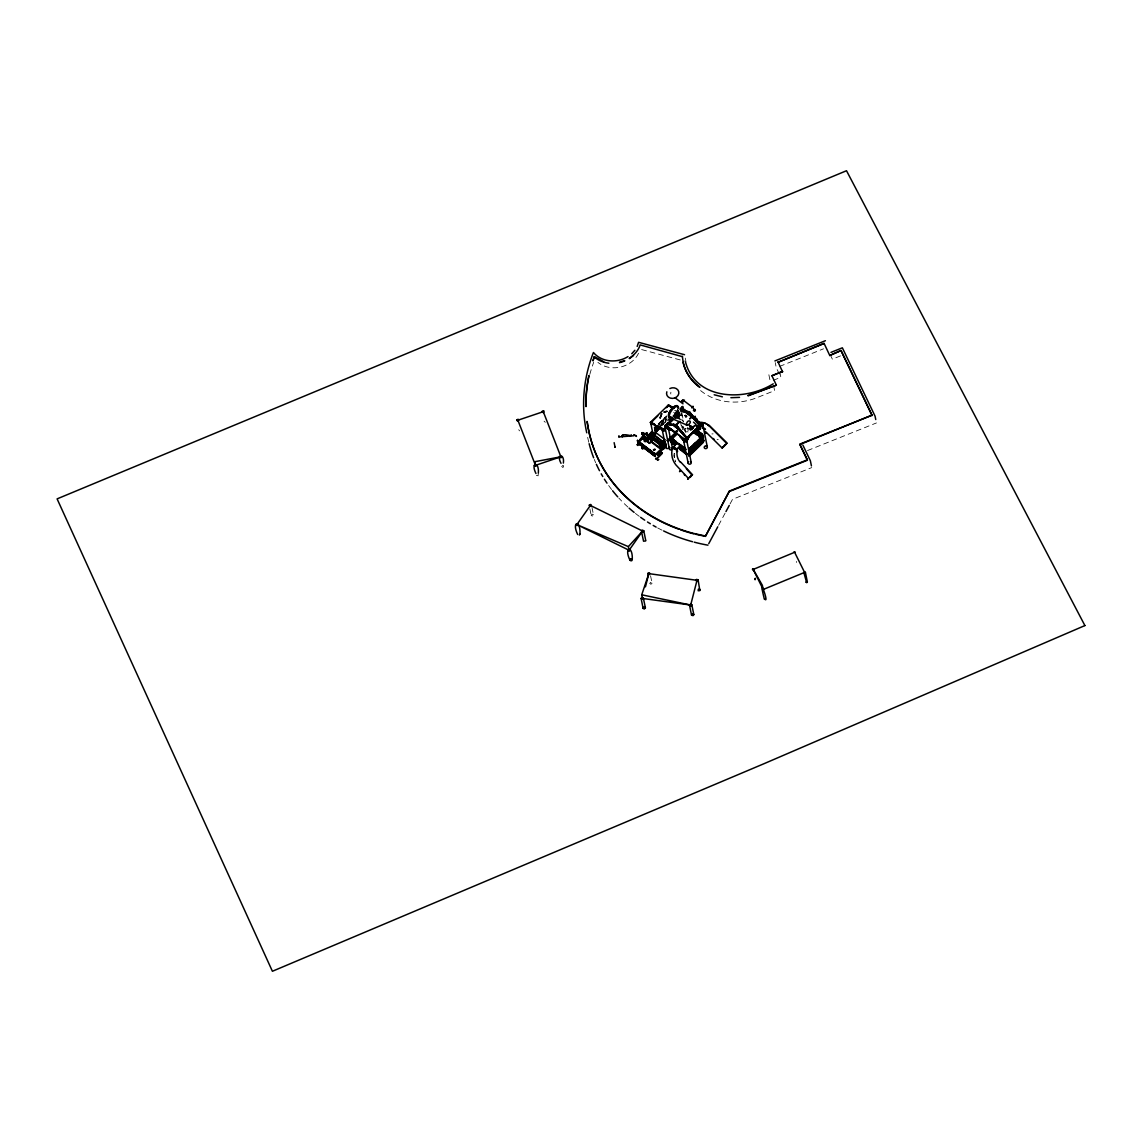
<?xml version="1.0" encoding="UTF-8"?>
<svg xmlns="http://www.w3.org/2000/svg" width="1142" height="1142" viewBox="0 0 1142 1142"><rect width="100%" height="100%" fill="white"/><g stroke="black" fill="none" stroke-linecap="round" stroke-linejoin="round"><path stroke-width="0.75" stroke-dasharray="5 3.75" d="M518.696 429.735L519.61 430.877M544.077 421.155L545.291 422.297M652.068 583.191L650.954 584.304L649.727 583.405L650.854 582.292L652.068 583.191L650.44 575.154M673.951 453.859C675.821 450.962 673.209 460.968 675.564 461.868M717.105 439.713L718.232 439.37M692.452 429.121L692.195 427.879L693.237 427.922M678.348 409.935L673.48 416.587L675.893 414.246L675.15 413.732L673.98 415.003L674.694 415.545M711.937 433.946L713.079 433.846M718.589 525.306L725.141 513.072M730.066 503.907L732.522 499.325L811.762 467.578M658.163 423.996L666.557 415.859M658.277 424.125L659.491 423.197L660.319 427.322M660.59 427.051L659.605 422.825L660.69 421.783L661.661 426.023M661.932 425.766L660.947 421.526L662.017 420.484L663.002 424.724M663.131 424.353L662.289 420.227L663.359 419.185L662.431 420.342L663.274 424.467M663.63 418.928C666.171 416.002 661.475 421.741 664.615 423.168M665.686 422.126L664.972 417.629L666.043 416.587L667.028 420.827M658.42 424.224L659.491 423.197M659.748 422.94L660.833 421.898L661.518 425.909M662.16 420.599L660.947 421.526M665.957 421.869L665.115 417.744L666.186 416.702M661.789 425.652L662.86 424.61M664.473 423.054L665.543 422.012M672.766 416.045L678.12 410.949M673.366 415.717L678.077 411.163M673.566 415.931L678.262 411.377M673.509 417.058L678.505 412.219M674.18 417.187L678.519 413.133M674.908 417.115L679.761 412.405M674.751 417.501L679.447 412.947M677.634 409.393A6.766 2.826 -52.8 0 1 675.15 413.732L675.779 416.873L675.236 417.387L674.365 414.589L674.979 417.644M675.693 416.345L676.578 416.088L675.978 413.019L676.849 415.831L677.392 415.317L676.778 412.248L677.649 415.06L678.191 414.532L677.32 411.72L678.191 414.532M678.391 410.692L679.262 413.49L679.447 412.705M675.065 417.915L680.975 412.076M675.065 418.172L680.675 412.819L681.888 415.274M675.464 418.3L680.318 413.618M675.693 418.786L680.532 414.089M677.591 417.972L681.032 414.632M681.888 427.422L682.959 426.38L683.53 429.206M692.38 429.934A3.54 1.113 45.9 0 1 691.909 427.708C691.01 424.881 693.751 429.206 693.394 427.422M690.025 428.607L688.612 428.007M690.282 425.523L691.181 429.949L690.039 429.092L689.411 424.396M691.652 427.865L693.979 425.609M692.123 428.164L696.277 423.925M692.223 428.593L696.235 424.696M779.543 366.439L823.525 348.81M773.291 380.329L780.871 377.303L779.829 372.206M840.483 355.904L832.361 359.159L830.962 356.247M807.522 450.548L876.442 422.94M796.502 561.45L796.502 562.464M691.924 427.708L692.766 427.75M641.633 349.566L684.329 361.058M675.864 410.749L680.161 413.233M674.651 410.392L680.375 413.704L679.933 412.762M692.837 427.922L693.794 428.25M677.934 411.734L678.462 414.275L678.633 413.49M676.863 412.776L677.392 415.317M676.064 413.547L676.221 415.816L683.387 421.141M673.637 412.248L675.821 413.904M693.951 427.679L690.824 425.481L691.724 429.906M690.553 425.738L691.695 426.608M675.265 414.332L675.407 416.944L679.561 420.085M674.451 415.117L674.622 417.387M680.789 419.856L676.478 415.916M675.25 416.145L679.39 419.285M690.31 428.835L691.438 429.692M687.898 428.421L690.696 430.548M683.83 427.536L682.688 426.68L682.859 427.479M666.457 416.445L667.156 420.456M538.253 474.215L538.11 475.814L536.355 475.386M779.344 374.105L776.289 367.738L775.247 362.642M593.483 514.799L592.084 514.114L591.199 515.37L592.298 516.098L593.512 515.056L591.513 505.149M773.562 385.525L774.59 390.607L756.789 397.744A51.89 44.252 -11.5 0 1 699.175 389.351M768.88 374.762L770.25 381.542M685.243 358.103L685.928 361.5M693.765 428.05L692.195 427.451A3.54 1.113 45.9 0 0 692.223 429.007M690.539 425.267L691.467 430.163M689.126 424.182L690.039 429.092M687.455 427.408L688.155 430.834M681.874 413.247L683.644 421.969M680.975 411.206L683.073 421.498M684.472 428.35L685.157 431.776M678.748 410.963L679.262 413.49M681.817 425.523L682.673 429.749M678.876 414.175L679.947 419.414M680.304 421.155L681.36 426.394M675.522 414.075L676.05 416.616M673.923 415.631L674.437 418.172M664.701 417.886L665.258 420.641M663.359 419.185L664.201 423.311M589.886 508.932L591.199 515.37M638.549 353.221A25.01 21.327 -11.5 0 1 597.908 362.385M588.772 442.225A181.521 154.77 -11.5 0 1 587.431 436.201M589.8 374.448A181.521 154.77 -11.5 0 1 593.683 362.285M662.089 530.202A166.575 142.036 -11.5 0 1 657.592 527.889M639.306 516.37A166.575 142.036 -11.5 0 1 635.395 513.4M627.929 507.091A166.575 142.036 -11.5 0 1 618.793 498.026M611.627 489.518A166.575 142.036 -11.5 0 1 607.887 484.436M595.667 462.696A166.575 142.036 -11.5 0 1 594.297 459.441M685.628 432.461A1.57 1.342 -11.5 0 1 688.084 431.99M677.877 409.264A7.152 2.998 -52.8 0 1 674.023 415.203M681.902 413.932A1.57 1.342 -11.5 0 1 679.461 414.846A1.57 1.342 -11.5 0 1 679.547 412.605M683.887 429.82A1.57 1.342 -11.5 0 1 685.3 431.733M670.896 393.99A2.041 1.742 -11.5 0 1 670.982 392.234M675.664 461.24A15.403 14.603 56.9 0 1 675.065 460.012M674.194 457.414A15.403 14.603 56.9 0 1 673.766 454.73M561.707 466.279C563.506 470.019 564.905 463.138 561.707 466.279M685.885 428.378L685.671 429.135L685.885 428.378"/><path stroke-width="1.5" d="M621.947 436.13C623.732 433.075 622.476 438.885 621.933 436.13M631.326 434.845C632.482 437.158 624.517 432.989 621.876 435.587M633.938 434.731L634.038 435.759L618.978 436.901L618.95 435.83L618.864 436.958M672.766 447.193C674.851 444.395 678.177 453.502 677.035 450.419M676.035 443.524L677.663 443.31L680.446 446.279A3.141 0.985 45.9 0 1 680.746 446.822M676.321 443.753L675.964 441.412L677.206 442.868M678.99 444.338L681.017 446.993L680.632 448.164M682.245 408.593L682.473 410.735M637.693 440.227L637.464 440.641M535.969 473.516C530.059 461.811 539.624 461.24 538.31 473.273M536.669 465.222L535.569 466.35L534.328 465.465M561.022 463.324C555.811 453.802 564.862 453.188 563.363 463.081M562.05 456.643L560.95 457.771L559.708 456.886M643.274 597.737L645.416 607.887L644.288 609L643.117 608.358L641.105 598.437L642.232 597.323M689.511 605.16L690.639 604.047L691.795 604.689L691.038 606.002L689.511 605.16L691.524 615.067L692.994 615.652L693.822 614.61L691.795 604.689M698.133 579.95L697.063 581.321L695.835 580.422L696.663 579.365L698.133 579.95L699.832 590.614L698.176 590.757L698.347 589.158M653.51 449.648C657.05 449.077 651.568 450.219 655.037 449.363M643.06 439.156C646.172 436.943 641.747 442.282 646.058 441.697M655.065 449.463C653.338 451.233 655.836 449.191 653.538 449.834M656.907 458.527L655.594 459.113L656.093 457.913M660.704 445.066C657.735 441.469 664.43 454.973 661.132 445.708C663.174 446.322 657.135 446.479 660.533 444.866M659.833 446.279L659.933 445.009M660.704 446.408L660.804 445.152L659.748 445.437M661.247 445.594L660.404 446.779L659.377 445.737M683.858 401.399L681.803 401.813L682.445 400.328M681.488 401.256L682.445 400.328M660.89 445.566L660.576 444.966M653.352 439.085C653.352 437.015 650.155 440.284 651.44 441.098M580.022 534.213L579.394 535.098M696.591 432.889L696.863 434.26L696.748 432.004M688.126 425.024C694.022 420.556 686.242 418.343 686.442 425.381M685.3 415.674L685.514 415.402M673.68 446.722L672.081 449.848A17.887 16.959 56.9 0 0 675.75 464.737L688.54 478.555L687.627 479.169M677.334 450.733L677.163 451.19A12.448 11.791 56.9 0 0 678.505 459.698M645.43 586.845L648.813 573.627L697.005 580.322L690.682 605.046L642.461 598.422L641.733 594.796L648.813 573.627M637.179 346.44L638.578 342.315L684.543 354.705M682.459 356.675L640.105 344.884L639.349 347.082A27.379 23.34 -11.5 0 1 629.313 358.217M592.969 360.472L594.354 356.618L603.704 361.757M593.055 360.872L594.354 356.618M684.786 415.674L685.486 415.531M642.446 432.604L642.047 434.403M642.375 433.075C644.131 435.016 640.405 432.447 643.317 433.332M673.78 444.838L670.982 441.64M688.626 412.833L689.725 413.661L689.283 412.448M645.701 540.937L643.546 541.222L641.804 532.943M689.311 436.415L686.599 441.611L689.097 436.244L687.056 440.141M729.424 491.046L705.385 536.397L729.424 491.046L807.323 459.826L799.8 444.124L872.017 415.188L841.054 350.508L829.763 355.476L841.054 350.508M708.754 543.649L717.761 526.833M725.969 511.545L729.253 505.435M705.399 431.505L722.115 448.021L723.1 446.879M726.726 443.467L708.797 425.495M709.054 425.224L727.083 443.039L726.469 443.767M764.569 598.836C770.079 605.703 757.003 570.015 764.412 599.336M661.646 413.561L660.062 418.215L661.775 413.847M576.881 524.578L590.371 505.435L642.618 531.044L629.085 550.258L576.881 524.578L628.343 546.633L629.085 550.258M646.515 434.788L646.658 435.445M687.769 478.983L688.112 478.912M692.052 475.186L686.342 468.72M680.775 462.125L692.466 474.672L691.767 475.515M641.961 432.946L641.875 434.231M642.247 433.161L642.261 434.531L643.503 434.288M676.449 426.523C675.55 424.025 674.965 427.322 676.564 427.865L678.277 429.164L678.291 427.693C671.981 423.111 682.573 433.346 676.592 426.394L678.534 428.892M693.708 409.692L694.693 411.006L694.878 409.464M714.021 439.128L713.193 438.499M683.501 401.527L681.531 401.456M676.335 443.41L678.905 444.024L677.249 442.625M701.288 424.967L685.171 440.555C685.157 443.096 684.386 437.729 686.485 438.328L699.789 425.466A1.57 1.342 -11.5 0 0 701.702 426.237A1.57 1.342 -11.5 0 0 702.744 424.51L682.231 409.535M631.783 353.706L634.881 350.28M628.343 546.633L642.618 531.044M684.301 474.515L684.672 475.372M726.283 444.024L725.084 445.266M723.443 446.465L725.341 444.538M725.141 445.237L723.257 447.093M686.485 438.328L675.55 426.009L675.921 424.696L686.627 437.2L686.185 438.128M636.494 436.315C635.68 435.445 636.065 435.387 636.322 436.43M690.253 477.013L691.524 475.814M666 428.164L663.573 430.52L650.326 422.483L668.498 404.882L674.28 408.236M650.54 422.954L657.806 415.916M666.286 407.708L668.498 404.882M645.787 438.885L645.23 436.943C643.902 435.43 646.186 441.611 644.516 436.173L643.603 435.702L644.93 438.228M638.25 441.84L637.95 441.155L638.935 443.653M638.749 441.24L641.961 438.128L643.103 438.985L642.946 438.185L638.649 442.339M639.392 442.711L639.805 444.766L638.806 441.797L654.466 454.145L655.322 456.158M639.377 442.24L639.791 444.295M654.866 427.422L655.851 431.647L655.465 427.094M655.594 426.723L656.579 430.948L655.594 426.723C658.292 421.912 657.863 437.186 656.664 425.68M655.736 426.822L656.807 425.795M646.5 437.686L647.528 440.512L646.943 438.243C645.615 436.729 647.899 442.896 646.215 437.472L645.515 437.158L646.643 439.527M648.213 435.83C648.585 431.376 648.942 444.252 648.085 436.772M648.784 434.659L649.869 438.499L649.056 434.403L649.955 434.16L649.784 437.971M649.598 433.889L650.683 437.729L649.869 433.617L650.754 433.375L650.583 437.2M651.126 436.672L651.197 432.318L651.397 436.415M651.197 432.318L652.282 436.173L651.468 432.061L652.367 431.819L652.196 435.644M640.648 444.937L639.648 442.454M640.933 445.152L640.505 443.096L642.275 447.521C644.245 449.363 641.162 443.353 643.274 445.194L643.717 447.735L643.303 445.666M656.436 430.848L657.507 429.806M660.176 427.208L659.248 428.35M655.479 432.004L654.552 427.479L655.622 432.119L660.319 427.322M671.039 417.058C668.37 417.401 669.198 421.098 668.712 419.785L671.667 417.758L669.255 420.099M652.896 435.088C641.276 445.023 657.135 436.601 652.011 431.548M660.319 427.679L654.437 433.375L655.622 434.26L654.537 435.302L664.316 443.267L663.402 445.109L662.331 446.137L652.696 438.828L653.766 437.8L663.402 445.109M641.904 445.994L637.978 443.467L637.778 440.94M681.96 407.837L682.145 407.052L682.473 410.378L682.716 406.866M680.418 408.893L682.688 406.424L682.959 409.535M643.274 445.194L643.703 447.264M681.16 408.622L681.331 407.837L681.674 411.163M642.132 447.179L641.704 445.88M642.689 446.394L641.99 446.094L642.989 447.821L642.546 444.552L642.746 447.079L655.051 456.415M643.56 445.409L644.559 447.907M654.68 435.958L653.609 436.986L663.245 444.295M667.156 423.653L675.921 424.696L686.799 438L686.285 438.514L686.627 437.2L686.256 438.499L686.785 437.986L676.078 425.495L667.342 424.424L667.156 423.653L675.379 425.209L686.099 437.714M644.145 446.322L645.43 449.034L645.002 446.965M672.338 419.114L664.615 425.852L667.528 427.179L667.97 429.321L671.368 430.091M666.229 425.509L685 439.756L666.229 425.509L673.694 418.286M682.145 407.052L682.473 410.378M644.987 446.493L645.401 448.549M656.265 453.717L660.847 449.277L651.211 441.968L652.696 438.828M668.727 424.053L673.794 419.143M651.211 441.968L649.769 443.353L642.946 438.185M663.573 430.52L665.772 427.693M646.972 448.007L647.985 450.976L647.557 448.906M646.258 449.206L645.273 446.708M646.543 449.42L646.129 447.35L647.114 449.848M647.543 448.435L647.971 450.49M685.1 412.119L686.171 411.077L694.55 417.558L695.05 420.042M647.828 448.649L649.099 451.361M673.737 424.239L675.65 426.708L673.78 424.453M687.241 411.791L688.854 414.018L688.983 412.576M648.413 449.548L649.256 449.72L649.413 452.046L648.685 449.291M671.653 429.82L667.842 428.678L670.497 428.949M673.723 425.709L673.48 424.496L675.393 426.965L673.994 425.452M687.141 412.733L687.17 411.263M649.841 450.633L649.541 449.948L649.955 452.004M648.556 451.404L648.399 449.077M688.812 412.233L689.354 411.705L700.046 425.209L689.354 411.705L680.546 410.692L688.812 412.233L699.789 425.466M676.078 425.495L667.313 424.467M650.398 450.59L651.111 453.345L650.398 450.59L650.812 452.646M682.359 411.805L689.511 412.519M651.24 451.233L651.968 453.988L651.24 451.233L651.668 453.303M690.011 413.418L691.667 415.973L690.025 413.418L691.724 414.703L691.709 416.173L689.882 413.547M650.526 452.432L649.541 449.948M652.096 451.889L652.824 454.63L652.096 451.889L652.525 453.945M664.587 439.841L661.632 442.696A2.355 0.985 -52.8 0 0 660.276 445.466M677.677 427.693L678.062 428.15M678.277 429.164L678.291 427.693M653.253 453.217L652.953 452.532L653.367 454.587M691.724 414.703L691.709 416.173M661.932 444.923L662.46 444.409L663.259 447.735L662.588 448.149L661.932 444.923L662.588 448.149M663.302 443.596L663.559 447.45L662.917 444.224C665.886 443.853 662.588 447.65 662.317 449.42C665.301 449.092 664.344 445.08 663.573 443.339L665.258 441.569M664.187 442.611L664.373 446.665L664.102 442.825M664.373 442.568L665.172 445.894L664.715 442.24M670.14 437.229L671.41 437.957L672.467 442.725L671.696 438.171L672.838 439.042C676.592 451.975 670.682 435.359 674.251 440.113L675.307 444.895L674.537 440.327L676.278 444.152M653.809 453.174L653.952 455.501L653.809 453.174L654.851 453.888M667.213 440.541L675.707 432.447M669.469 439.484L675.793 433.189M671.41 437.957C673.98 452.703 667.256 426.294 670.797 441.64L675.079 444.652L674.023 443.681M653.938 455.03L652.953 452.532M660.847 449.277L662.46 446.75L652.824 439.442M669.241 440.712L676.492 433.689M656.307 454.33L659.519 451.218L660.661 452.089L657.521 455.601M661.775 448.934L661.661 445.194M671.81 439.185L676.621 434.531M694.222 417.315L693.694 417.829L694.55 417.558M694.821 417.301L695.321 419.785L695.121 416.202L695.721 419.1M665.672 445.394L661.561 449.391L665.815 445.508L664.944 441.768L665.815 445.508M659.605 451.618L661.875 453.345L657.664 457.899L661.96 453.745L659.676 452.032L666.114 445.794M672.838 439.042L673.737 443.467L672.595 442.596M657.435 455.201L660.661 452.089M695.007 419.542L694.907 416.659M674.251 440.113L675.022 444.666M675.679 441.197L676.15 444.281M697.719 422.483L696.663 421.669M678.905 444.024L681.36 445.508C685.243 458.199 679.005 442.068 682.788 446.593C686.656 459.27 680.432 443.139 684.215 447.664L685.257 452.432L687.198 453.674M694.022 432.104L694.193 431.376M699.918 425.752L700.546 428.093L696.977 428.992L700.189 427.236L696.748 428.821L700.332 427.922L700.203 426.023M676.549 449.206L680.104 445.765M694.493 431.647L703.101 439.27M694.393 432.276C692.066 433.874 697.605 432.119 695.606 432.804M681.003 445.466L682.274 449.934L679.704 447.992M693.48 422.126A4.382 1.37 45.9 0 1 696.948 426.309L698.576 435.559L697.662 430.662L696.52 429.792L697.148 434.474L696.663 431.576L700.36 428.093A4.768 4.525 53.3 0 1 700.831 427.936M695.421 430.077L696.649 432.019L700.189 428.664L699.561 429.092M696.748 432.504L693.922 431.633M682.659 446.722L683.687 451.019L682.559 450.148M681.132 449.077L680.147 448.035M700.26 436.372C696.063 423.896 704.5 440.869 700.26 436.372L699.361 431.947M681.745 449.548L680.846 445.109L682.031 449.762M684.215 447.664L685.114 452.089L683.972 451.233M684.501 447.878L686.171 449.377M700.788 433.032C704.143 445.252 697.791 429.563 701.916 433.889C705.87 435.916 700.688 445.409 703.258 440.712M688.797 455.53L703.286 441.497M688.954 456.343L703.443 442.297M675.964 424.924L679.39 421.369M676.035 425.267L679.747 421.826M689.126 477.584L690.853 475.943M690.939 476.385L689.611 477.627M693.808 409.593C692.152 411.505 696.72 411.306 694.993 409.521M690.553 452.632L689.454 453.66L688.555 449.234L689.654 448.206L690.824 452.846L689.654 448.206M690.824 452.375L691.924 451.347L691.024 446.936L689.925 447.964L691.11 452.589L689.925 447.964M692.395 445.666L693.294 450.062L692.466 451.318L691.295 446.679L692.666 445.88L691.295 446.679M693.765 444.395L694.664 448.777C691.609 453.246 694.336 440.912 692.951 445.623M696.02 447.493L694.936 448.52L694.036 444.138L695.135 443.11L696.306 447.721L695.135 443.11M696.306 447.236L697.391 446.208L696.506 441.84L695.407 442.853L696.577 447.464L695.407 442.853M700.132 443.653L699.032 444.666L698.147 440.312L699.247 439.285L700.417 443.867L699.247 439.285M703.857 440.883L689.226 454.116L703.857 440.883L702.615 435.916M697.391 446.208L696.777 441.583L697.876 440.569L697.063 441.811L697.948 446.179L699.047 445.152L698.147 440.312M699.518 439.028L700.903 438.243L701.788 442.596C698.747 447.336 699.418 431.348 700.688 443.61M700.888 437.757C704.885 434.217 697.848 440.198 702.059 442.339M688.84 449.448L689.925 448.435M690.211 448.178L691.024 446.936M694.322 444.352L695.407 443.339M695.692 443.082L696.506 441.84M698.433 440.527L699.518 439.513M699.803 439.256L700.903 438.243M697.876 440.569L698.761 444.937L697.948 446.179M700.403 443.396L701.502 442.368L700.617 438.014M690.753 476.071L692.48 474.729M722.957 447.336L722.172 448.035M643.617 607.173L643.117 608.358M629.399 358.617L633.539 355.462M643.46 434.088L642.746 434.403M648.042 442.282L649.141 442.197L649.027 443.267M684.786 441.583L680.104 436.715L684.029 439.699L684.472 441.826L680.389 436.444L681.546 437.329M630.541 558.98C628.514 560.222 632.026 561.964 632.254 559.823C633.096 544.791 623.404 546.761 629.941 560.137M696.677 432.304L695.635 432.261M707.283 446.793L702.744 424.51L701.716 424.924M628.014 356.589C617.408 363.299 601.748 362.471 593.44 352.493C583.448 377.845 580.793 406.138 586.745 432.804M692.295 613.768L691.524 615.067M684.586 410.963L685.271 410.092L684.529 409.336M753.22 569.415L794.618 552.3L804.596 572.385L763.199 589.5L753.22 569.415L762.342 585.275L763.199 589.5M774.904 360.943L825.395 340.716M824.096 343.414L778.045 362.3L824.096 343.414L829.763 355.476M771.921 375.718L782.527 371.464L771.921 375.718L776.346 385.182L748.096 395.86M830.976 352.378L842.353 347.81L875.058 416.145L875.757 419.542M773.22 383.826C744.67 401.613 695.307 400.371 685.443 361.757M748.024 395.46L776.346 385.182M729.51 491.445L807.408 460.24L799.885 444.523L872.017 415.188M687.612 425.395L669.426 417.458M535.498 465.351L560.879 456.771L543.278 411.677L517.883 420.227L535.498 465.351L534.77 461.725L560.879 456.771M619.478 362.257L624.603 360.644M619.564 362.671L624.674 361.043M755.076 578.409L755.09 579.736L755.476 578.423M664.059 411.934L666.857 411.206M664.187 412.219L666.985 411.491M698.704 435.359C697.205 429.635 700.117 443.467 699.104 433.475M630.827 558.881L631.712 558.966M696.106 418.4L697.22 419.271L696.135 420.07M730.88 397.702L739.531 397.373M692.594 613.697L693.822 614.61M659.662 445.637L660.733 445.808L661.689 449.491M680.061 470.761L679.533 471.646L680.489 471.075M696.706 432.732L695.15 432.147M660.119 445.98L659.733 445.751M672.581 447.807L671.596 447.992L672.167 448.977M676.564 451.504L677.663 451.29L676.621 449.991M682.887 411.277L687.855 412.205M673.951 425.252L675.45 425.538L673.68 425.509M641.733 594.796L690.682 605.046M705.313 535.983L693.651 533.428A164.234 140.023 -11.5 0 1 592.17 443.681A179.051 152.671 -11.5 0 1 587.116 421.427M695.407 534.199L703.729 536.026M714.207 394.775L722.372 396.831M679.975 447.75L680.703 447.835A3.141 0.985 45.9 0 0 680.889 447.293M673.052 447.778L676.264 449.52M664.758 440.241L664.516 439.513M699.332 429.206L700.332 429.292L699.96 427.622M699.518 589.044L700.146 589.872M644.787 607.073L645.416 607.887M689.839 418.871L691.038 417.958L689.625 418.586M668.712 405.353L673.052 407.88M660.733 427.622L663.374 428.807M652.353 423.111L655.222 424.767M658.077 426.437L662.374 428.921M650.326 422.483L663.359 430.049M685.029 401.57L692.337 407.123A3.626 1.142 45.9 0 1 694.379 410.021M674.965 397.73L683.016 403.825M687.413 412.476L691.966 415.916M681.86 410.363L681.688 408.094M697.933 430.877L699.075 431.733L697.676 431.134M699.09 432.204L700.232 433.075M700.517 433.289L702.83 438.314L701.688 437.457M695.992 433.146L697.134 434.003M694.907 432.49L703.144 438.742M693.965 432.804L695.949 434.317A4.34 1.356 45.9 0 0 698.676 434.759M676.321 426.651L678.034 427.95M670.226 429.221L676.364 433.874M657.078 425.523C655.965 430.306 660.276 430.348 658.42 425.866M679.09 447.935L687.527 454.102M670.854 441.94L675.008 445.08M679.162 448.235L687.455 454.53M679.319 449.034L686.242 454.288M667.285 440.598L668.427 441.454L668.27 440.655M664.772 439.47L655.508 432.347M654.537 435.302L664.516 442.668M647.7 435.587L648.784 439.67M647.728 435.973L644.102 433.232A2.355 0.742 45.9 0 0 642.618 432.989M651.04 441.155L660.676 448.463M647.657 440.384L644.031 437.629L643.574 435.373M647.528 440.512L643.902 437.771L643.731 435.573M637.364 440.441L654.437 453.388M638.25 443.21L655.394 456.186M694.664 448.777L694.036 444.138M693.294 450.062L692.666 445.409M691.924 451.347L691.295 447.164M676.892 450.048L671.41 447.593L672.01 449.034M708.739 425.481L707.969 424.795A10.449 9.921 53.3 0 0 699.76 422.597M707.769 424.938L708.54 425.623M705.485 429.221L705.042 428.835A4.768 4.525 53.3 0 0 702.773 427.822M705.042 429.635L704.643 429.264A4.368 4.154 53.3 0 0 703.001 428.436M594.44 357.018L594.939 357.517A27.379 23.34 -11.5 0 0 608.9 363.227M680.489 462.439L679.718 461.539A12.448 11.791 56.9 0 1 679.076 460.64M682.573 438.528L684.343 441.197L681.274 437.6M688.983 413.033L699.518 425.723M695.692 429.806L696.92 431.762M695.549 429.849L696.663 431.576M683.216 401.427L683.573 400.043L684.515 400.171M841.14 350.922L872.088 415.588M777.959 361.9L782.613 371.864M802.855 445.08L810.377 460.783L811.42 465.879M643.76 530.759L642.361 530.074L641.476 531.33L642.875 532.015L643.76 530.759L645.73 540.423M627.986 550.473L629.385 551.158L630.27 549.902M579.993 533.956C580.707 518.925 571.186 521.523 577.709 534.513M575.739 524.863L577.138 525.548L578.023 524.292M805.396 572.299L803.84 572.57L806.695 582.748L807.365 581.963L805.396 572.299L803.84 572.57M807.365 581.963L805.809 582.22M762.456 589.672L763.998 589.415M682.274 408.608L682.431 409.949L701.131 424.167L684.943 439.741M686.67 441.654L686.242 439.513A1.57 1.342 -11.5 0 1 685.614 441.826A1.57 1.342 -11.5 0 1 683.644 440.327M696.649 432.019L696.249 430.049L697.99 433.874M643.403 597.965L642.332 599.336L641.105 598.437M702.173 433.903L703.543 440.926M696.235 429.578L696.249 431.205L695.963 429.835M688.74 412.69L688.854 414.018M686.67 440.084L691.195 462.367M683.673 441.026L688.212 463.309M679.947 444.424L680.304 445.823M667.727 423.111L667.884 423.91M668.584 429.278L672.081 446.422M664.901 426.78L669.426 449.077M665.543 442.982L666.229 446.351A1.57 1.342 -11.5 0 0 666.2 448.164A1.57 1.342 -11.5 0 0 668.298 448.235A1.57 1.342 -11.5 0 0 668.698 446.436M662.317 430.22L665.872 447.678M659.519 451.218L659.676 452.032M650.812 423.397L653.866 438.428M650.398 433.103L650.883 435.487M645.658 437.029L645.944 439.227L645.373 436.815M644.416 446.065L644.573 448.378L644.131 445.837M638.806 441.797L638.949 444.124L638.521 441.583M637.522 441.197L638.092 443.481M614.139 442.653L614.996 446.893M592.17 443.681L592.255 444.081A164.234 140.023 -11.5 0 0 679.062 529.288M682.374 356.275L683.202 362.656A54.259 46.265 -11.5 0 0 699.789 387.395M707.926 545.177A166.575 142.036 -11.5 0 1 694.236 542.164M692.552 541.722A166.575 142.036 -11.5 0 1 663.616 530.944M656.122 527.09A166.575 142.036 -11.5 0 1 653.195 525.434M650.326 523.735A166.575 142.036 -11.5 0 1 647.485 521.98M644.716 520.167A166.575 142.036 -11.5 0 1 640.648 517.34M634.11 512.373A166.575 142.036 -11.5 0 1 629.142 508.176M617.722 496.841A166.575 142.036 -11.5 0 1 612.597 490.76M606.987 483.137A166.575 142.036 -11.5 0 1 604.404 479.197M602.776 476.528A166.575 142.036 -11.5 0 1 601.206 473.83M599.507 470.69A166.575 142.036 -11.5 0 1 596.381 464.309M593.64 457.785A166.575 142.036 -11.5 0 1 591.299 451.133A181.521 154.77 -11.5 0 1 589.144 443.724M586.017 406.623A179.166 152.757 -11.5 0 1 588.958 375.989M592.255 444.081A179.051 152.671 -11.5 0 1 587.202 421.841M693.736 533.842A164.234 140.023 -11.5 0 1 680.661 529.859M585.932 406.224A179.166 152.757 -11.5 0 1 588.872 375.59M699.703 386.995A54.259 46.265 -11.5 0 1 683.13 362.257M700.803 423.711A1.57 1.342 -11.5 0 1 702.744 424.51M706.141 445.922A1.57 1.342 -11.5 0 1 707.098 447.921A1.57 1.342 -11.5 0 1 704.528 448.135A1.57 1.342 -11.5 0 1 705.342 445.994M690.439 461.611A1.57 1.342 -11.5 0 1 691.01 463.509A1.57 1.342 -11.5 0 1 688.74 463.952A1.57 1.342 -11.5 0 1 688.569 461.982M667.528 427.179A1.57 1.342 -11.5 0 1 664.972 426.951A1.57 1.342 -11.5 0 1 666.343 424.967M670.968 449.948A1.57 1.342 -11.5 0 1 669.783 447.735M680.96 410.506A1.57 1.342 -11.5 0 1 684.044 410.62M670.354 417.472A7.152 2.998 -52.8 0 1 671.296 409.221A7.152 2.998 -52.8 0 1 678.191 407.908M668.641 414.96A6.766 2.826 -52.8 0 1 673.794 407.023A6.766 2.826 -52.8 0 1 677.92 408.108M669.626 417.144A6.766 2.826 -52.8 0 1 668.655 416.016M672.295 417.315A6.766 2.826 -52.8 0 1 671.068 411.306A6.766 2.826 -52.8 0 1 678.605 407.594M664.887 428.721A1.57 1.342 -11.5 0 1 664.944 430.62A1.57 1.342 -11.5 0 1 662.745 430.791A1.57 1.342 -11.5 0 1 662.674 428.892M668.099 405.967A1.57 1.342 -11.5 0 1 670.44 407.294M667.356 407.194A1.57 1.342 -11.5 0 1 667.542 406.495M653.809 423.525A1.57 1.342 -11.5 0 1 651.911 424.424A1.57 1.342 -11.5 0 1 650.826 422.925A1.57 1.342 -11.5 0 1 652.539 421.755M682.473 400.514A3.44 1.071 45.9 0 1 683.558 400.528M669.854 388.537A6.181 5.267 -11.5 0 1 678.705 391.62A6.181 5.267 -11.5 0 1 672.424 398.401A6.181 5.267 -11.5 0 1 666.828 391.806M663.345 448.121A1.799 0.757 -52.8 0 1 663.045 448.478M661.546 448.934A1.799 0.757 -52.8 0 1 662.017 447.393A1.799 0.757 -52.8 0 1 663.402 446.194M651.896 441.64A1.813 0.757 -52.8 0 1 652.382 440.084A1.813 0.757 -52.8 0 1 653.766 438.871M651.611 441.197A1.813 0.757 -52.8 0 1 651.14 440.155A1.813 0.757 -52.8 0 1 652.724 438.3A1.813 0.757 -52.8 0 1 653.467 439.013M646.786 433.717A2.355 0.985 -52.8 0 0 644.93 434.074L642.247 436.658A2.355 0.985 -52.8 0 0 640.89 439.427M699.389 423.082A10.264 9.736 53.3 0 1 702.558 423.054M699.546 422.74A10.464 9.935 53.3 0 1 706.869 424.282M634.01 435.173A2.013 1.042 -2 0 1 636.123 435.816M657.349 459.912L658.834 459.555L657.407 459.783M654.109 453.602L654.751 453.031L654.138 453.502M615.21 446.622L614.739 447.193L615.21 446.622M516.726 420.085C518.525 423.825 519.938 416.944 516.726 420.085M542.107 411.491C543.906 415.245 545.319 408.351 542.107 411.491M647.785 573.484C649.527 577.252 651.04 570.386 647.785 573.484M646.029 433.617C647.371 436.201 647.942 431.276 646.001 433.774C647.514 435.944 648.028 431.49 646.029 433.617M637.193 444.695C638.307 447.221 639.377 442.653 637.193 444.695M640.12 439.313C641.361 439.884 641.576 439.185 640.12 439.313M641.961 448.306C643.074 450.833 644.145 446.265 641.961 448.306M661.118 452.575L662.36 452.76L661.175 452.432M676.192 431.219C677.306 433.732 678.377 429.164 676.192 431.219M705.271 433.018L706.427 433.046L705.271 433.018M696.306 426.252L697.619 426.209L696.306 426.252M589.258 505.192C590.642 509.075 592.755 502.309 589.258 505.192M685.899 416.859L686.613 416.188L685.899 416.859M691.709 407.637L692.994 406.395L691.709 407.637M752.492 569.187C753.163 571.842 754.962 567.474 752.492 569.187M794.075 552.128L795.189 552.328L794.075 552.128M680.532 408.608L680.346 409.393L680.532 408.608M1084.9 625.573L763.755 763.812L272.41 971.271L57.1 498.883L846.508 170.729L1084.9 625.573M663.288 449.22A1.799 0.757 -52.8 0 0 664.416 446.665A1.799 0.757 -52.8 0 0 662.26 448.406A1.799 0.757 -52.8 0 0 663.288 449.22"/></g></svg>
